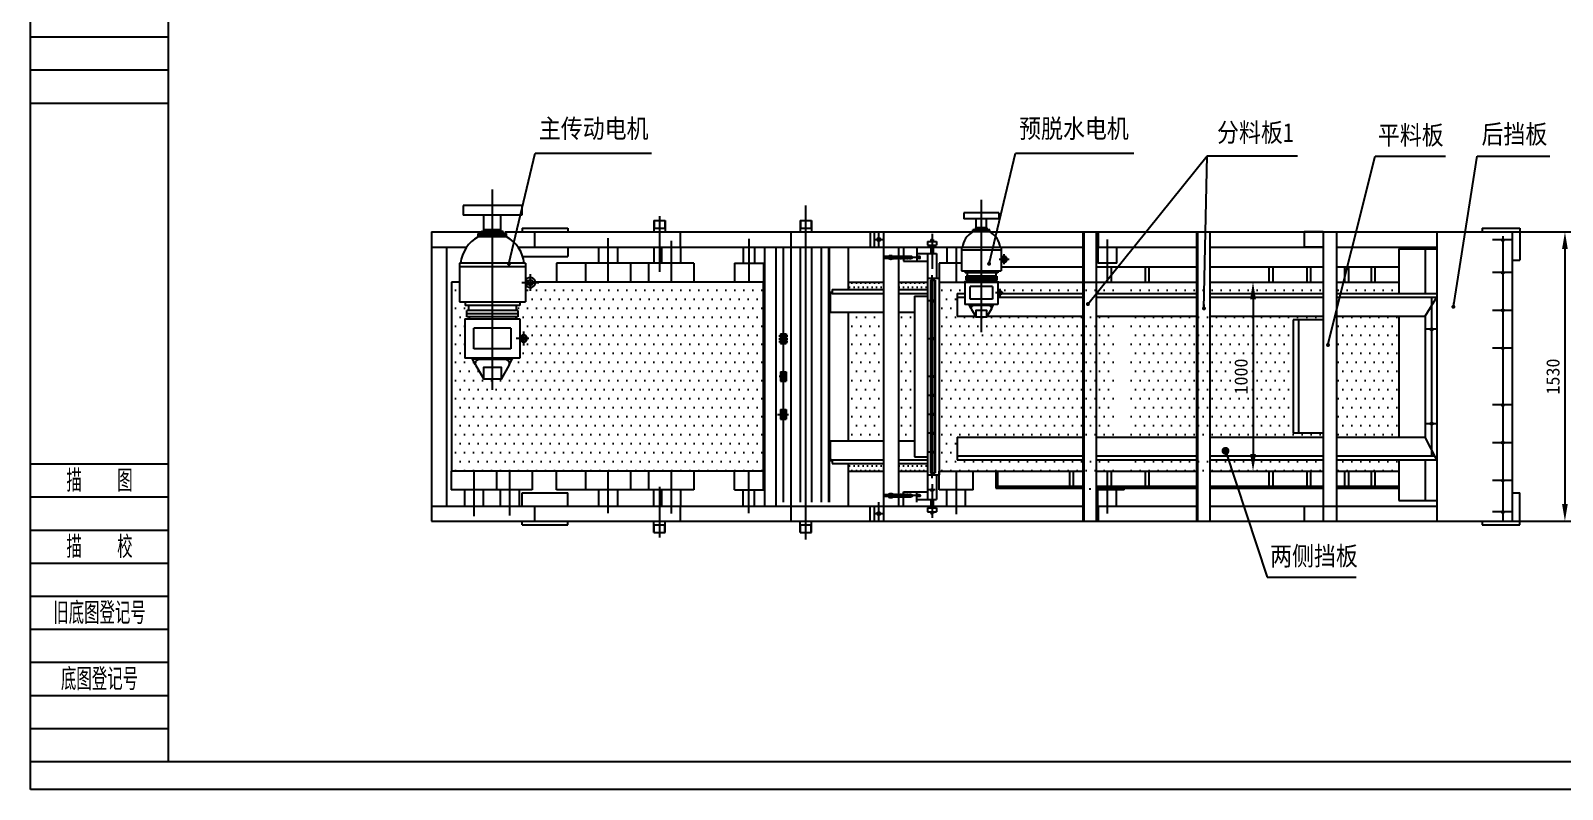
# Model space of a CAD drawing. Header units: millimetres. Extents: x 240259 to 493453, y 23078 to 57380.
# Drawn here: x 240259 to 248359, y 23078 to 27091 of the extents above; entities that cross this region are included whole.
import ezdxf
from ezdxf.enums import TextEntityAlignment as Align
from ezdxf.lldxf.tags import DXFTag

# ---------------------------------------------------------------- set-up
doc = ezdxf.new("R2010")
doc.units = ezdxf.units.MM
for name, color, linetype in [('3A', 6, 'GEN3A'), ('3中心线层', 1, 'CENTER'), ('4', 3, 'Continuous'), ('4虚线层', 6, 'DASHED'), ('6', 2, 'Continuous'), ('RAHM2', 1, 'Continuous'), ('RAHM3', 2, 'Continuous'), ('RAHM5', 7, 'Continuous'), ('TILE1', 5, 'Continuous')]:
    doc.layers.add(name, color=color, linetype=linetype)
doc.styles.add('66', font='仿宋_GB2312', dxfattribs={"width": 0.85})
doc.styles.add('HZ', font='geniso', dxfattribs={"width": 0.7, "bigfont": 'hztxt'})
tags = doc.linetypes.add('CENTER', pattern=[2, 1.25, -0.25, 0.25, -0.25]).pattern_tags.tags
tags[10:11] = [DXFTag(74, 4), DXFTag(75, 0), DXFTag(340, '0'), DXFTag(46, 1.0), DXFTag(50, 0.0), DXFTag(44, 0.0), DXFTag(45, 0.0)]
tags[8:9] = [DXFTag(74, 4), DXFTag(75, 0), DXFTag(340, '0'), DXFTag(46, 1.0), DXFTag(50, 0.0), DXFTag(44, 0.0), DXFTag(45, 0.0)]
tags[6:7] = [DXFTag(74, 4), DXFTag(75, 0), DXFTag(340, '0'), DXFTag(46, 1.0), DXFTag(50, 0.0), DXFTag(44, 0.0), DXFTag(45, 0.0)]
tags[4:5] = [DXFTag(74, 4), DXFTag(75, 0), DXFTag(340, '0'), DXFTag(46, 1.0), DXFTag(50, 0.0), DXFTag(44, 0.0), DXFTag(45, 0.0)]
tags = doc.linetypes.add('DASHED', pattern=[0.75, 0.5, -0.25]).pattern_tags.tags
tags[6:7] = [DXFTag(74, 4), DXFTag(75, 0), DXFTag(340, '0'), DXFTag(46, 1.0), DXFTag(50, 0.0), DXFTag(44, 0.0), DXFTag(45, 0.0)]
tags[4:5] = [DXFTag(74, 4), DXFTag(75, 0), DXFTag(340, '0'), DXFTag(46, 1.0), DXFTag(50, 0.0), DXFTag(44, 0.0), DXFTag(45, 0.0)]
tags = doc.linetypes.add('GEN3A', pattern=[3.75, 3, -0.75]).pattern_tags.tags
tags[6:7] = [DXFTag(74, 4), DXFTag(75, 0), DXFTag(340, '0'), DXFTag(46, 1.0), DXFTag(50, 0.0), DXFTag(44, 0.0), DXFTag(45, 0.0)]
tags[4:5] = [DXFTag(74, 4), DXFTag(75, 0), DXFTag(340, '0'), DXFTag(46, 1.0), DXFTag(50, 0.0), DXFTag(44, 0.0), DXFTag(45, 0.0)]
doc.dimstyles.new('GEN-ISO', dxfattribs={"dimscale": 7, "dimtxt": 8, "dimasz": 6, "dimexe": 3, "dimexo": 0, "dimgap": 3, "dimtad": 1, "dimdsep": 46, "dimtxsty": 'Standard', "dimcen": 0, "dimclrd": 256, "dimclre": 256, "dimclrt": 2, "dimadec": 0, "dimazin": 0, "dimtp": 0.1, "dimtm": 0.1, "dimtfac": 0.71, "dimtmove": 0, "dimatfit": 3, "dimfxl": 0, "dimtolj": 1, "dimtzin": 0, "dimarcsym": 0})
doc.dimstyles.new('GEN-ISO$7', dxfattribs={"dimscale": 7, "dimtxt": 8, "dimasz": 6, "dimexe": 3, "dimexo": 0, "dimgap": 3, "dimtad": 1, "dimdsep": 46, "dimtxsty": 'Standard', "dimcen": 0, "dimclrd": 256, "dimclre": 256, "dimclrt": 2, "dimadec": 0, "dimazin": 0, "dimtp": 0.1, "dimtm": 0.1, "dimtfac": 0.71, "dimtmove": 0, "dimatfit": 3, "dimldrblk": 'DOT', "dimfxl": 0, "dimtolj": 1, "dimtzin": 0, "dimarcsym": 0})

# ---------------------------------------------------------------- blocks, each defined once
blk = doc.blocks.new('3333333')
for p, q in [((129754, 11332), (129238, 11332)), ((129238, 11332), (129238, 11332)), ((129238, 11332), (129238, 11246)), ((129754, 11246), (129238, 11246)), ((129421, 11116), (129421, 11246)), ((129571, 11116), (129571, 11246)), ((129754, 11332), (129754, 11246)), ((129621, 11086), (129371, 11086)), ((129371, 11056), (129371, 11086)), ((129621, 11071), (129371, 11071)), ((129591, 11101), (129401, 11101)), ((129401, 11101), (129401, 11086)), ((129421, 11116), (129421, 11101)), ((129571, 11116), (129421, 11116)), ((129571, 11101), (129571, 11116)), ((129591, 11086), (129591, 11101)), ((129621, 11056), (129621, 11086)), ((129621, 11056), (129371, 11056)), ((129786, 10823), (129206, 10823)), ((129206, 10823), (129206, 10481)), ((129786, 10823), (129786, 10481)), ((129206, 10793), (129786, 10793)), ((129786, 10677), (129786, 10627)), ((129796, 10677), (129786, 10677)), ((129796, 10627), (129796, 10677)), ((129796, 10677), (129804, 10665)), ((129786, 10627), (129796, 10627)), ((129796, 10627), (129804, 10639)), ((129206, 10481), (129786, 10481)), ((129256, 10481), (129256, 10451)), ((129736, 10451), (129256, 10451)), ((129271, 10351), (129271, 10406)), ((129721, 10406), (129271, 10406)), ((129286, 10451), (129286, 10406)), ((129706, 10451), (129706, 10406)), ((129721, 10406), (129721, 10351)), ((129736, 10481), (129736, 10451)), ((129253, 10331), (129738, 10331)), ((129253, 10331), (129253, 9987)), ((129721, 10376), (129271, 10376)), ((129721, 10351), (129271, 10351)), ((129291, 10351), (129291, 10331)), ((129701, 10351), (129701, 10331)), ((129738, 10331), (129738, 9987)), ((129658, 10251), (129333, 10251)), ((129333, 10067), (129333, 10251)), ((129658, 10251), (129658, 10067)), ((129738, 10177), (129738, 10142)), ((129745, 10177), (129738, 10177)), ((129738, 10167), (129738, 10151)), ((129738, 10142), (129745, 10142)), ((129745, 10177), (129751, 10169)), ((129745, 10142), (129745, 10177)), ((129745, 10142), (129751, 10150)), ((129658, 10067), (129333, 10067)), ((129738, 9987), (129253, 9987)), ((129348, 9926), (129419, 9801)), ((129643, 9926), (129573, 9801))]:
    blk.add_line(p, q)
for points in [[(129321, 9977), (129321, 9987), (129671, 9987), (129671, 9977)], [(129419, 9801), (129419, 9906), (129573, 9906), (129573, 9801)]]:
    blk.add_lwpolyline(points, close=True)
for points in [[(129348, 9926), (129321, 9977)], [(129643, 9926), (129671, 9977)]]:
    blk.add_lwpolyline(points)
blk.add_lwpolyline([(129348, 9926), (129348, 9941, -0.414214), (129385, 9977), (129607, 9977, -0.414214), (129643, 9941), (129643, 9926)], format="xyb")
for centre, radius in [((129830, 10652), 24), ((129769, 10159), 17)]:
    blk.add_circle(centre, radius)
for centre, radius, start, end in [((129514, 10792), 300, 118.5644, 174.1616), ((129477, 10792), 300, 5.8384, 61.4356), ((129830, 10652), 44, 214.1502, 145.8498), ((129769, 10159), 31, 214.5929, 145.4071)]:
    blk.add_arc(centre, radius, start, end)
at = {"layer": '3中心线层', "ltscale": 200}
blk.add_line((129496, 9707), (129496, 11472), dxfattribs=at)
at = {"layer": '4'}
for p, q in [((129830, 10578), (129830, 10726)), ((129756, 10652), (129904, 10652)), ((129816, 10159), (129704, 10159)), ((129769, 10220), (129769, 10098))]:
    blk.add_line(p, q, dxfattribs=at)
blk = doc.blocks.new('GB-A3')
blk.add_line((25, 5), (0, 5))
blk.add_lwpolyline([(25, 5), (25, 292), (415, 292), (415, 5)], close=True)
at = {"layer": 'RAHM2'}
for p, q in [((25, 130.5), (0, 130.5)), ((25, 53), (0, 53)), ((25, 41), (0, 41)), ((25, 29), (0, 29)), ((25, 17), (0, 17)), ((25, 11), (0, 11))]:
    blk.add_line(p, q, dxfattribs=at)
at = {"layer": 'RAHM3'}
for p, q in [((25, 136.5), (0, 136.5)), ((25, 124.5), (0, 124.5)), ((25, 59), (0, 59)), ((25, 47), (0, 47)), ((25, 35), (0, 35)), ((25, 23), (0, 23))]:
    blk.add_line(p, q, dxfattribs=at)
at = {"layer": 'TILE1'}
blk.add_line((0, 0), (0, 297), dxfattribs=at)
blk.add_lwpolyline([(0, 297), (420, 297), (420, 0), (0, 0)], dxfattribs=at)
at = {"layer": 'RAHM2', "style": 'HZ', "width": 0.7}
for s, p in [('描    图', (12.5, 54)), ('描    校', (12.5, 42)), ('旧底图登记号', (12.5, 30)), ('底图登记号', (12.5, 18))]:
    blk.add_text(s, height=4, dxfattribs=at).set_placement(p, align=Align.CENTER)
at = {"layer": 'RAHM5', "style": 'HZ', "width": 0.7}
blk.add_attdef('GEN-TITLE-NR{8.15}', text='', height=7, rotation=180, dxfattribs=at).set_placement((54.84, 285.73), align=Align.MIDDLE)
blk = doc.blocks.new('*D1498')
at = {"layer": '4', "lineweight": -2, "transparency": 16777216}
for p, q in [((248094.3, 26026.4), (248428.8, 26026.4)), ((248372.8, 25935.4), (248372.8, 24587.4)), ((248094.3, 24496.4), (248428.8, 24496.4))]:
    blk.add_line(p, q, dxfattribs=at)
at = {"layer": '4', "transparency": 16777216}
for points in [[(248357.6, 25935.4), (248387.9, 25935.4), (248372.8, 26026.4)], [(248357.6, 24587.4), (248387.9, 24587.4), (248372.8, 24496.4)]]:
    blk.add_solid(points, dxfattribs=at)
at = {"layer": 'Defpoints', "color": 0, "transparency": 16777216}
for p in [(248094.3, 26026.4), (248094.3, 24496.4), (248372.8, 24496.4)]:
    blk.add_point(p, dxfattribs=at)
at = {"layer": '4', "color": 2, "transparency": 16777216, "insert": (248309.8, 25261.4), "char_height": 70, "attachment_point": 5, "rotation": 90, "bg_fill": 3, "box_fill_scale": 1.1, "bg_fill_color": 256, "bg_fill_true_color": 13158600, "bg_fill_transparency": 16166596}
blk.add_mtext('\\A1;1530', dxfattribs=at)
blk = doc.blocks.new('_Dot')
at = {"color": 0, "linetype": 'ByBlock', "lineweight": -2}
blk.add_line((-0.5, 0), (-1, 0), dxfattribs=at)
at = {"color": 0, "linetype": 'ByBlock', "const_width": 0.5}
blk.add_lwpolyline([(-0.25, 0, 1), (0.25, 0, 1)], format="xyb", close=True, dxfattribs=at)
blk = doc.blocks.new('*D1503')
at = {"layer": '4', "lineweight": -2, "transparency": 16777216}
for p, q in [((246557.6, 25761.4), (246779.4, 25761.4)), ((246723.4, 25670.4), (246723.4, 24852.4)), ((246557.6, 24761.4), (246779.4, 24761.4))]:
    blk.add_line(p, q, dxfattribs=at)
at = {"layer": '4', "transparency": 16777216}
for points in [[(246708.2, 25670.4), (246738.6, 25670.4), (246723.4, 25761.4)], [(246708.2, 24852.4), (246738.6, 24852.4), (246723.4, 24761.4)]]:
    blk.add_solid(points, dxfattribs=at)
at = {"layer": 'Defpoints', "color": 0, "transparency": 16777216}
for p in [(246557.6, 25761.4), (246557.6, 24761.4), (246723.4, 24761.4)]:
    blk.add_point(p, dxfattribs=at)
at = {"layer": '4', "color": 2, "transparency": 16777216, "insert": (246660.4, 25261.4), "char_height": 70, "attachment_point": 5, "rotation": 90, "bg_fill": 3, "box_fill_scale": 1.1, "bg_fill_color": 256, "bg_fill_true_color": 13158600, "bg_fill_transparency": 10677560}
blk.add_mtext('\\A1;1000', dxfattribs=at)

msp = doc.modelspace()

# ---------------------------------------------------------------- hatches: boundary and pattern name
at = {"layer": '6'}
h = msp.add_hatch(dxfattribs=at)
h.set_pattern_fill('DOTS', color=256, scale=30, style=0)
edge = h.paths.add_edge_path()
edge.add_line((244133.784, 25761.443), (242927.991, 25761.443))
edge.add_ellipse((242901.779, 25758.303), major_axis=(-18.668, 18.668), ratio=1, start_angle=225, end_angle=231.8309281, ccw=False)
edge.add_ellipse((242901.779, 25758.303), major_axis=(-18.668, 18.668), ratio=1, start_angle=135, end_angle=225, ccw=False)
edge.add_ellipse((242901.779, 25758.303), major_axis=(-18.668, 18.668), ratio=1, start_angle=79.1501548, end_angle=135, ccw=False)
edge.add_line((242879.931, 25743.483), (242875.379, 25743.483))
edge.add_line((242875.379, 25743.483), (242875.379, 25655.693))
edge.add_line((242875.379, 25655.693), (242845.379, 25655.693))
edge.add_line((242845.379, 25655.693), (242845.379, 25637.693))
edge.add_line((242845.379, 25637.693), (242827.379, 25637.693))
edge.add_line((242827.379, 25637.693), (242827.379, 25610.993))
edge.add_line((242827.379, 25610.993), (242836.379, 25610.993))
edge.add_line((242836.379, 25610.993), (242836.379, 25577.993))
edge.add_line((242836.379, 25577.993), (242824.379, 25577.993))
edge.add_line((242824.379, 25577.993), (242824.379, 25565.993))
edge.add_line((242824.379, 25565.993), (242846.879, 25565.993))
edge.add_line((242846.879, 25565.993), (242846.879, 25473.353))
edge.add_line((242846.879, 25473.353), (242850.167, 25473.353))
edge.add_ellipse((242865.479, 25462.793), major_axis=(13.152, 13.152), ratio=1, start_angle=405, end_angle=460.4070863, ccw=False)
edge.add_ellipse((242865.479, 25462.793), major_axis=(13.152, 13.152), ratio=1, start_angle=315, end_angle=405, ccw=False)
edge.add_ellipse((242865.479, 25462.793), major_axis=(13.152, 13.152), ratio=1, start_angle=225, end_angle=315, ccw=False)
edge.add_ellipse((242865.479, 25462.793), major_axis=(13.152, 13.152), ratio=1, start_angle=169.5929137, end_angle=225, ccw=False)
edge.add_line((242850.167, 25452.233), (242846.879, 25452.233))
edge.add_line((242846.879, 25452.233), (242846.879, 25359.593))
edge.add_line((242846.879, 25359.593), (242806.379, 25359.593))
edge.add_line((242806.379, 25359.593), (242806.379, 25353.593))
edge.add_line((242806.379, 25353.593), (242789.879, 25322.633))
edge.add_line((242789.879, 25322.633), (242747.579, 25247.633))
edge.add_line((242747.579, 25247.633), (242655.179, 25247.633))
edge.add_line((242655.179, 25247.633), (242612.879, 25322.633))
edge.add_line((242612.879, 25322.633), (242596.379, 25353.593))
edge.add_line((242596.379, 25353.593), (242596.379, 25359.593))
edge.add_line((242596.379, 25359.593), (242555.879, 25359.593))
edge.add_line((242555.879, 25359.593), (242555.879, 25565.993))
edge.add_line((242555.879, 25565.993), (242578.379, 25565.993))
edge.add_line((242578.379, 25565.993), (242578.379, 25577.993))
edge.add_line((242578.379, 25577.993), (242566.379, 25577.993))
edge.add_line((242566.379, 25577.993), (242566.379, 25610.993))
edge.add_line((242566.379, 25610.993), (242575.379, 25610.993))
edge.add_line((242575.379, 25610.993), (242575.379, 25637.693))
edge.add_line((242575.379, 25637.693), (242557.379, 25637.693))
edge.add_line((242557.379, 25637.693), (242557.379, 25655.693))
edge.add_line((242557.379, 25655.693), (242527.379, 25655.693))
edge.add_line((242527.379, 25655.693), (242527.379, 25761.443))
edge.add_line((242527.379, 25761.443), (242484.203, 25761.443))
edge.add_line((242484.203, 25761.443), (242484.203, 24761.443))
edge.add_line((242484.203, 24761.443), (244133.784, 24761.443))
edge.add_line((244133.784, 24761.443), (244133.784, 25761.443))
h.paths.add_polyline_path([(243033.892, 25168.11), (243033.892, 25354.777), (243117.892, 25354.777), (243117.892, 25168.11)], flags=24)
h = msp.add_hatch(dxfattribs=at)
h.set_pattern_fill('DOTS', color=256, scale=40, style=0)
h.paths.add_polyline_path([(244769.284, 25761.443), (244582.284, 25761.443), (244582.284, 25721.443), (244769.284, 25721.443)])
h.paths.add_polyline_path([(245002.855, 25761.443), (244849.284, 25761.443), (244849.284, 25721.443), (245002.855, 25721.443)])
h = msp.add_hatch(dxfattribs=at)
h.set_pattern_fill('DOTS', color=256, scale=30, style=0)
h.paths.add_polyline_path([(244769.284, 25761.443), (244582.284, 25761.443), (244582.284, 25721.443), (244769.284, 25721.443)])
h.paths.add_polyline_path([(245002.855, 25761.443), (244849.284, 25761.443), (244849.284, 25721.443), (245002.855, 25721.443)])
h = msp.add_hatch(dxfattribs=at)
h.set_pattern_fill('DOTS', color=256, scale=15, style=0)
h.set_pattern_definition([(0, (0, 50522.887), (11.90625, -23.8125), [0, -23.8125])])
h.paths.add_polyline_path([(244769.284, 25761.443), (244769.284, 25721.443), (244582.284, 25721.443), (244582.284, 25761.443)])
h.paths.add_polyline_path([(244849.284, 25721.443), (244849.284, 25761.443), (245002.855, 25761.443), (245002.855, 25721.443)])
h = msp.add_hatch(dxfattribs=at)
h.set_pattern_fill('DOTS', color=256, scale=30, style=0)
h.paths.add_polyline_path([(245318.149, 25581.443), (245314.616, 25575.179), (245259.176, 25575.179), (245255.642, 25581.443), (245159.284, 25581.443), (245159.284, 25701.443), (245199.596, 25701.443), (245199.596, 25761.443), (245064.471, 25761.443), (245064.471, 24761.443), (246004.284, 24761.443), (246004.284, 24821.443), (245159.284, 24821.443), (245159.284, 24941.443), (246004.284, 24941.443), (246004.284, 25581.443)])
h = msp.add_hatch(dxfattribs=at)
h.set_pattern_fill('DOTS', color=256, scale=30, style=0)
edge = h.paths.add_edge_path()
edge.add_line((246004.284, 25701.443), (246004.284, 25761.443))
edge.add_line((246004.284, 25761.443), (245583.697, 25761.443))
edge.add_line((245583.697, 25761.443), (245374.196, 25761.443))
edge.add_line((245374.196, 25761.443), (245374.196, 25710.611))
edge.add_line((245374.196, 25710.611), (245376.169, 25710.611))
edge.add_ellipse((245385.356, 25704.275), major_axis=(7.891, 7.891), ratio=1, start_angle=405, end_angle=460.4070863, ccw=False)
edge.add_ellipse((245385.356, 25704.275), major_axis=(7.891, 7.891), ratio=1, start_angle=315, end_angle=405, ccw=False)
edge.add_ellipse((245385.356, 25704.275), major_axis=(7.891, 7.891), ratio=1, start_angle=300.3027359, end_angle=315, ccw=False)
edge.add_line((245396.15, 25701.443), (246004.284, 25701.443))
h = msp.add_hatch(dxfattribs=at)
h.set_pattern_fill('DOTS', color=256, scale=30, style=0)
h.paths.add_polyline_path([(247164.284, 24941.443), (247494.284, 24941.443), (247494.284, 25581.443), (247164.284, 25581.443)])
h.paths.add_polyline_path([(246936.187, 25561.443), (247094.284, 25561.443), (247094.284, 25581.443), (246074.284, 25581.443), (246074.284, 24941.443), (247094.284, 24941.443), (247094.284, 24961.443), (246936.187, 24961.443)])
h.paths.add_polyline_path([(247094.284, 25701.443), (247094.284, 25761.443), (246074.284, 25761.443), (246074.284, 25701.443)])
h.paths.add_polyline_path([(247494.284, 25701.443), (247494.284, 25761.443), (247164.284, 25761.443), (247164.284, 25701.443)])
h.paths.add_polyline_path([(247164.284, 24821.443), (247164.284, 24761.443), (247494.284, 24761.443), (247494.284, 24821.443)])
h.paths.add_polyline_path([(246074.284, 24821.443), (246074.284, 24761.443), (247094.284, 24761.443), (247094.284, 24821.443)])
h.paths.add_polyline_path([(246592.33, 25144.777), (246592.33, 25378.11), (246697.33, 25378.11), (246697.33, 25144.777)], flags=24)
h = msp.add_hatch(dxfattribs=at)
h.set_pattern_fill('DOTS', color=256, scale=30, style=0)
h.paths.add_polyline_path([(244582.284, 24921.443), (244769.284, 24921.443), (244769.284, 25601.443), (244582.284, 25601.443)])
h.paths.add_polyline_path([(244849.284, 24921.443), (244934.082, 24921.443), (244934.082, 25601.443), (244849.284, 25601.443)])
h = msp.add_hatch(dxfattribs=at)
h.set_pattern_fill('DOTS', color=256, scale=15, style=0)
h.paths.add_polyline_path([(244769.284, 24761.443), (244769.284, 24801.443), (244582.284, 24801.443), (244582.284, 24761.443)])
h.paths.add_polyline_path([(244849.284, 24801.443), (244849.284, 24761.443), (245002.855, 24761.443), (245002.855, 24801.443)])

# ---------------------------------------------------------------- linework, layer by layer
for p, q in [((243554.738, 26086.443), (243614.738, 26086.443)), ((243554.738, 26086.443), (243554.738, 26026.443)), ((243614.738, 26086.443), (243614.738, 26026.443)), ((244329.284, 26086.443), (244389.284, 26086.443)), ((244329.284, 26086.443), (244329.284, 26026.443)), ((244329.284, 26086.443), (244329.284, 26026.443)), ((244389.284, 26086.443), (244389.284, 26026.443)), ((242379.284, 26026.443), (242644.379, 26026.443)), ((242379.284, 26026.443), (242379.284, 24496.443)), ((242766.379, 26026.443), (245240.86, 26026.443)), ((242859.284, 26046.443), (243099.284, 26046.443)), ((242859.284, 26046.443), (242859.284, 26026.443)), ((242924.284, 26026.443), (242924.284, 25946.443)), ((243099.284, 26046.443), (243099.284, 26026.443)), ((243554.738, 26046.443), (243614.738, 26046.443)), ((243694.284, 26026.443), (243694.284, 25946.443)), ((244279.284, 26026.443), (244279.284, 24496.443)), ((244329.284, 26046.443), (244389.284, 26046.443)), ((244699.284, 26026.443), (244699.284, 25946.443)), ((244719.284, 26026.443), (244719.284, 25946.443)), ((244769.284, 26026.443), (244769.284, 25961.443)), ((244769.284, 26026.443), (244769.284, 24496.443)), ((245332.932, 26026.443), (248094.284, 26026.443)), ((245824.284, 26026.443), (245824.284, 24496.443)), ((245894.284, 26026.443), (245894.284, 24496.443)), ((245904.284, 26026.443), (246004.284, 26026.443)), ((245904.284, 26026.443), (245904.284, 25946.443)), ((246424.284, 26026.443), (246424.284, 24496.443)), ((246494.284, 26026.443), (246494.284, 24496.443)), ((246994.284, 26026.443), (246994.284, 25946.443)), ((247094.284, 26026.443), (246994.284, 26026.443)), ((247094.284, 26026.443), (247094.284, 24496.443)), ((247164.284, 26026.443), (247164.284, 24496.443)), ((247694.568, 26026.443), (247694.568, 24496.443)), ((247934.284, 26046.443), (248134.284, 26046.443)), ((247934.284, 26046.443), (247934.284, 26026.443)), ((248094.284, 26026.443), (248094.284, 24496.443)), ((248134.284, 26046.443), (248134.284, 25876.443)), ((242379.284, 25946.443), (242565.417, 25946.443)), ((242459.284, 25946.443), (242459.284, 24576.443)), ((242837.34, 25946.443), (245020.176, 25946.443)), ((243099.284, 25946.443), (243099.284, 25896.443)), ((243262.284, 25946.443), (243262.284, 25861.443)), ((243362.284, 25946.443), (243362.284, 25861.443)), ((243554.738, 25946.443), (243554.738, 25861.443)), ((243596.284, 25946.443), (243596.284, 25861.443)), ((243696.284, 25946.443), (243696.284, 25861.443)), ((244027.284, 25946.443), (244027.284, 25861.443)), ((244087.284, 25946.443), (244087.284, 25861.443)), ((244139.284, 25946.443), (244139.284, 24576.443)), ((244199.284, 25946.443), (244199.284, 25761.443)), ((244199.284, 25946.443), (244199.284, 24576.443)), ((244482.284, 25946.443), (244482.284, 24596.443)), ((244582.284, 25941.443), (244582.284, 25721.443)), ((244849.284, 25946.443), (244849.284, 24576.443)), ((244875.794, 25946.443), (244875.794, 25896.443)), ((244945.076, 25946.443), (244945.076, 25871.443)), ((245002.855, 25976.443), (245049.784, 25976.443)), ((245002.855, 25976.443), (245002.855, 25956.443)), ((245002.855, 25956.443), (245049.784, 25956.443)), ((245020.176, 25986.443), (245032.176, 25986.443)), ((245020.176, 25986.443), (245020.176, 25976.443)), ((245020.176, 25956.443), (245020.176, 25911.443)), ((245032.176, 25986.443), (245032.176, 25976.443)), ((245032.176, 25956.443), (245032.176, 25911.443)), ((245032.176, 25946.443), (245186.484, 25946.443)), ((245049.784, 25976.443), (245049.784, 25956.443)), ((245103.584, 25946.443), (245103.584, 25861.443)), ((245387.307, 25946.443), (245829.284, 25946.443)), ((245894.284, 25946.443), (246004.284, 25946.443)), ((245902.084, 25947.389), (245902.084, 25861.443)), ((245904.284, 25946.443), (246429.284, 25946.443)), ((246002.084, 25946.443), (246003.697, 25946.443)), ((246002.084, 25946.443), (246002.084, 25861.443)), ((246494.284, 25946.443), (247094.284, 25946.443)), ((247094.284, 25946.443), (246994.284, 25946.443)), ((247164.284, 25946.443), (247694.568, 25946.443)), ((247494.284, 25936.443), (247494.284, 25701.443)), ((247494.284, 25936.443), (247694.568, 25936.443)), ((247633.991, 25936.443), (247633.991, 25701.443)), ((242862.071, 25896.443), (243099.284, 25896.443)), ((243526.786, 25861.443), (243039.784, 25861.443)), ((243039.784, 25861.443), (243039.784, 25761.443)), ((243192.786, 25861.443), (243192.786, 25761.443)), ((243431.784, 25861.443), (243431.784, 25761.443)), ((243765.784, 25861.443), (243526.786, 25861.443)), ((243526.786, 25861.443), (243526.786, 25761.443)), ((243765.784, 25861.443), (243765.784, 25761.443)), ((243981.303, 25861.443), (244134.303, 25861.443)), ((243981.303, 25861.443), (243981.303, 25761.443)), ((244134.303, 25861.443), (244134.303, 25761.443)), ((244875.794, 25886.443), (244875.794, 25871.443)), ((244875.794, 25871.443), (245002.855, 25871.443)), ((244945.076, 25911.443), (245049.784, 25911.443)), ((244960.087, 25896.443), (244945.076, 25896.443)), ((244960.087, 25886.443), (244945.076, 25886.443)), ((245002.855, 25911.443), (245002.855, 24611.443)), ((245049.784, 25911.443), (245049.784, 25781.443)), ((245182.496, 25861.443), (245064.471, 25861.443)), ((245064.471, 25861.443), (245064.471, 25761.443)), ((245391.296, 25841.443), (245829.284, 25841.443)), ((245894.284, 25841.443), (246429.284, 25841.443)), ((246003.697, 25861.443), (245902.084, 25861.443)), ((245952.812, 25841.443), (245952.812, 25761.443)), ((245972.812, 25841.443), (245972.812, 25761.443)), ((246152.812, 25841.443), (246152.812, 25761.443)), ((246172.812, 25841.443), (246172.812, 25761.443)), ((246494.284, 25841.443), (247093.697, 25841.443)), ((246807.812, 25841.443), (246807.812, 25761.443)), ((246827.812, 25841.443), (246827.812, 25761.443)), ((247007.812, 25841.443), (247007.812, 25761.443)), ((247027.812, 25841.443), (247027.812, 25761.443)), ((247164.284, 25841.443), (247494.284, 25841.443)), ((247207.812, 25841.443), (247207.812, 25761.443)), ((247227.812, 25841.443), (247227.812, 25761.443)), ((247347.812, 25841.443), (247347.812, 25761.443)), ((247367.812, 25841.443), (247367.812, 25761.443)), ((248094.284, 25876.443), (248134.284, 25876.443)), ((242484.203, 25761.443), (242484.203, 24761.443)), ((242527.379, 25761.443), (242484.203, 25761.443)), ((244133.784, 25761.443), (242927.991, 25761.443)), ((244133.784, 25761.443), (244133.784, 24761.443)), ((244582.284, 25761.443), (244769.284, 25761.443)), ((244849.284, 25761.443), (245002.855, 25761.443)), ((245002.855, 25781.443), (245064.471, 25781.443)), ((245017.659, 25771.443), (245042.855, 25771.443)), ((245017.659, 25771.443), (245017.659, 24751.443)), ((245037.659, 25771.443), (245037.659, 24751.443)), ((245042.855, 25771.443), (245042.855, 24751.443)), ((245064.471, 25781.443), (245064.471, 24741.443)), ((245064.471, 25761.443), (246003.697, 25761.443)), ((245583.697, 25761.443), (245829.284, 25761.443)), ((245894.284, 25761.443), (246429.284, 25761.443)), ((246494.284, 25761.443), (247093.697, 25761.443)), ((247164.284, 25761.443), (247494.284, 25761.443)), ((247494.284, 25761.443), (247494.284, 25701.443)), ((244487.284, 25691.443), (244487.284, 25601.443)), ((244487.284, 25601.443), (244487.284, 25691.443)), ((244492.284, 25706.443), (244497.284, 25706.443)), ((244497.284, 25721.443), (244769.284, 25721.443)), ((244497.284, 25721.443), (244497.284, 25701.443)), ((244497.284, 25701.443), (244769.284, 25701.443)), ((244849.284, 25721.443), (245002.855, 25721.443)), ((244849.284, 25701.443), (245002.855, 25701.443)), ((244934.082, 25686.443), (245002.855, 25686.443)), ((244934.082, 25686.443), (244934.082, 24836.443)), ((245159.284, 25701.443), (245199.596, 25701.443)), ((245159.284, 25701.443), (245159.284, 25581.443)), ((245159.284, 25681.443), (245199.596, 25681.443)), ((245374.196, 25681.443), (245829.284, 25681.443)), ((245396.15, 25701.443), (245829.284, 25701.443)), ((245583.697, 25681.443), (245593.201, 25681.443)), ((245894.284, 25701.443), (246429.284, 25701.443)), ((245894.284, 25681.443), (246429.284, 25681.443)), ((246494.284, 25701.443), (247093.697, 25701.443)), ((246494.284, 25681.443), (247093.697, 25681.443)), ((247164.284, 25701.443), (247694.568, 25701.443)), ((247164.284, 25681.443), (247694.568, 25681.443)), ((247633.991, 25581.443), (247694.568, 25681.443)), ((244482.284, 25601.443), (244769.284, 25601.443)), ((244582.284, 25601.443), (244582.284, 24921.443)), ((244849.284, 25601.443), (244934.082, 25601.443)), ((245159.284, 25581.443), (245255.642, 25581.443)), ((245318.149, 25581.443), (245829.284, 25581.443)), ((245894.284, 25581.443), (246429.284, 25581.443)), ((246494.284, 25581.443), (247093.697, 25581.443)), ((247094.284, 25561.443), (246936.187, 25561.443)), ((246936.187, 25561.443), (246936.187, 24961.443)), ((246964.455, 25561.443), (246964.455, 24961.443)), ((247164.284, 25581.443), (247633.991, 25581.443)), ((247494.284, 25581.443), (247494.284, 24941.443)), ((247633.991, 25581.443), (247633.991, 24941.443)), ((244230.284, 25486.443), (244230.284, 25436.443)), ((244248.284, 25486.443), (244248.284, 25436.443)), ((244230.284, 25286.443), (244230.284, 25236.443)), ((244248.284, 25286.443), (244248.284, 25236.443)), ((247094.284, 24961.443), (246936.187, 24961.443)), ((244482.284, 24921.443), (244769.284, 24921.443)), ((244487.284, 24921.443), (244487.284, 24831.443)), ((244849.284, 24921.443), (244934.082, 24921.443)), ((245159.284, 24941.443), (245829.284, 24941.443)), ((245159.284, 24941.443), (245159.284, 24821.443)), ((245894.284, 24941.443), (246429.284, 24941.443)), ((246494.284, 24941.443), (247094.284, 24941.443)), ((247164.284, 24941.443), (247633.991, 24941.443)), ((247694.568, 24821.443), (247633.991, 24941.443)), ((244492.284, 24816.443), (244497.284, 24816.443)), ((244497.284, 24821.443), (244769.284, 24821.443)), ((244497.284, 24821.443), (244497.284, 24801.443)), ((244497.284, 24801.443), (244769.284, 24801.443)), ((244582.284, 24801.443), (244582.284, 24576.443)), ((244849.284, 24821.443), (245002.855, 24821.443)), ((244849.284, 24801.443), (245002.855, 24801.443)), ((244934.082, 24836.443), (245002.855, 24836.443)), ((245159.284, 24841.443), (245829.284, 24841.443)), ((245159.284, 24821.443), (245829.284, 24821.443)), ((245894.284, 24841.443), (246429.284, 24841.443)), ((245894.284, 24821.443), (246429.284, 24821.443)), ((246494.284, 24841.443), (247094.284, 24841.443)), ((246494.284, 24821.443), (247094.284, 24821.443)), ((247164.284, 24841.443), (247684.472, 24841.443)), ((247164.284, 24821.443), (247694.568, 24821.443)), ((247494.284, 24821.443), (247494.284, 24606.443)), ((247633.991, 24821.443), (247633.991, 24606.443)), ((242483.786, 24761.443), (242483.786, 24661.443)), ((244133.784, 24761.443), (242484.203, 24761.443)), ((242722.784, 24761.443), (242722.784, 24661.443)), ((242911.784, 24761.443), (242911.784, 24661.443)), ((243039.784, 24661.443), (243039.784, 24761.443)), ((243192.786, 24761.443), (243192.786, 24661.443)), ((243431.784, 24761.443), (243431.784, 24661.443)), ((243526.786, 24761.443), (243526.786, 24661.443)), ((243765.784, 24761.443), (243765.784, 24661.443)), ((243981.303, 24661.443), (243981.303, 24761.443)), ((244134.303, 24661.443), (244134.303, 24761.443)), ((244199.284, 24761.443), (244199.284, 24576.443)), ((244582.284, 24761.443), (244769.284, 24761.443)), ((244849.284, 24761.443), (245002.855, 24761.443)), ((245002.855, 24741.443), (245064.471, 24741.443)), ((245017.659, 24751.443), (245042.855, 24751.443)), ((245049.784, 24741.443), (245049.784, 24611.443)), ((245064.471, 24761.443), (245829.284, 24761.443)), ((245064.471, 24661.443), (245064.471, 24761.443)), ((245242.697, 24661.443), (245242.696, 24761.443)), ((245362.812, 24761.443), (245362.812, 24671.443)), ((245372.812, 24761.443), (245372.812, 24681.443)), ((245752.812, 24761.443), (245752.812, 24681.443)), ((245772.812, 24761.443), (245772.812, 24681.443)), ((245894.284, 24761.443), (246429.284, 24761.443)), ((245952.812, 24761.443), (245952.812, 24681.443)), ((245972.812, 24761.443), (245972.812, 24681.443)), ((246152.812, 24761.443), (246152.812, 24681.443)), ((246172.812, 24761.443), (246172.812, 24681.443)), ((246494.284, 24761.443), (247094.284, 24761.443)), ((246807.812, 24761.443), (246807.812, 24681.443)), ((246827.812, 24761.443), (246827.812, 24681.443)), ((247007.812, 24761.443), (247007.812, 24681.443)), ((247027.812, 24761.443), (247027.812, 24681.443)), ((247164.284, 24761.443), (247494.284, 24761.443)), ((247207.812, 24761.443), (247207.812, 24681.443)), ((247227.812, 24761.443), (247227.812, 24681.443)), ((247347.812, 24761.443), (247347.812, 24681.443)), ((247367.812, 24761.443), (247367.812, 24681.443)), ((242722.784, 24661.443), (242483.786, 24661.443)), ((242553.284, 24661.443), (242553.284, 24576.443)), ((242653.284, 24661.443), (242653.284, 24576.443)), ((242911.784, 24661.443), (242672.786, 24661.443)), ((242742.284, 24661.443), (242742.284, 24576.443)), ((242842.284, 24661.443), (242842.284, 24576.443)), ((242859.284, 24646.443), (243099.284, 24646.443)), ((242859.284, 24576.443), (242859.284, 24646.443)), ((243526.786, 24661.443), (243039.784, 24661.443)), ((243099.284, 24576.443), (243099.284, 24646.443)), ((243431.784, 24661.443), (243192.786, 24661.443)), ((243262.284, 24661.443), (243262.284, 24576.443)), ((243362.284, 24661.443), (243362.284, 24576.443)), ((243765.784, 24661.443), (243526.786, 24661.443)), ((243554.738, 24576.443), (243554.738, 24661.443)), ((243596.284, 24661.443), (243596.284, 24576.443)), ((243696.284, 24661.443), (243696.284, 24576.443)), ((243981.303, 24661.443), (244134.303, 24661.443)), ((244027.284, 24576.443), (244027.284, 24661.443)), ((244087.284, 24576.443), (244087.284, 24661.443)), ((244875.794, 24651.443), (245002.855, 24651.443)), ((244875.794, 24636.443), (244875.794, 24651.443)), ((244875.794, 24576.443), (244875.794, 24626.443)), ((244939.784, 24651.443), (245002.855, 24651.443)), ((244945.076, 24596.443), (244945.076, 24651.443)), ((244960.087, 24636.443), (244945.076, 24636.443)), ((244960.087, 24626.443), (244945.076, 24626.443)), ((245242.697, 24661.443), (245064.471, 24661.443)), ((245103.584, 24576.443), (245103.584, 24661.443)), ((245203.584, 24576.443), (245203.584, 24661.443)), ((245362.812, 24681.443), (245503.697, 24681.443)), ((245362.812, 24681.443), (245829.284, 24681.443)), ((245362.812, 24671.443), (245829.284, 24671.443)), ((245583.697, 24681.443), (245829.284, 24681.443)), ((245862.971, 24661.443), (245862.971, 24671.443)), ((245894.284, 24681.443), (246429.284, 24681.443)), ((245894.284, 24681.443), (246003.697, 24681.443)), ((245894.284, 24671.443), (246429.284, 24671.443)), ((246041.197, 24661.443), (245894.284, 24661.443)), ((245902.084, 24576.443), (245902.084, 24661.443)), ((246002.084, 24576.443), (246002.084, 24661.443)), ((246041.197, 24661.443), (246041.197, 24671.443)), ((246074.284, 24681.443), (246429.284, 24681.443)), ((246494.284, 24681.443), (247094.284, 24681.443)), ((246494.284, 24681.443), (246508.697, 24681.443)), ((246494.284, 24671.443), (247094.284, 24671.443)), ((246673.697, 24681.443), (247094.284, 24681.443)), ((247164.284, 24681.443), (247494.284, 24681.443)), ((247164.284, 24681.443), (247494.284, 24681.443)), ((247164.284, 24671.443), (247494.284, 24671.443)), ((248094.284, 24646.443), (248134.284, 24646.443)), ((248134.284, 24476.443), (248134.284, 24646.443)), ((242379.284, 24576.443), (245020.176, 24576.443)), ((242924.284, 24576.443), (242924.284, 24496.443)), ((243694.284, 24576.443), (243694.284, 24496.443)), ((244699.284, 24496.443), (244699.284, 24576.443)), ((244719.284, 24576.443), (244719.284, 24496.443)), ((244769.284, 24581.443), (244769.284, 24496.443)), ((244945.076, 24611.443), (245049.784, 24611.443)), ((245002.855, 24566.443), (245002.855, 24546.443)), ((245002.855, 24566.443), (245049.784, 24566.443)), ((245002.855, 24546.443), (245049.784, 24546.443)), ((245020.176, 24611.443), (245020.176, 24566.443)), ((245020.176, 24546.443), (245020.176, 24536.443)), ((245032.176, 24611.443), (245032.176, 24566.443)), ((245032.176, 24576.443), (245829.284, 24576.443)), ((245032.176, 24546.443), (245032.176, 24536.443)), ((245049.784, 24566.443), (245049.784, 24546.443)), ((245894.284, 24576.443), (246429.284, 24576.443)), ((245904.284, 24576.443), (245904.284, 24496.443)), ((246494.284, 24576.443), (247694.568, 24576.443)), ((246994.284, 24576.443), (247094.284, 24576.443)), ((246994.284, 24576.443), (246994.284, 24496.443)), ((247494.284, 24606.443), (247694.568, 24606.443)), ((242379.284, 24496.443), (248094.284, 24496.443)), ((242859.284, 24476.443), (242859.284, 24496.443)), ((242859.284, 24476.443), (243099.284, 24476.443)), ((243099.284, 24476.443), (243099.284, 24496.443)), ((243554.738, 24436.443), (243554.738, 24496.443)), ((243554.738, 24476.443), (243614.738, 24476.443)), ((243614.738, 24436.443), (243614.738, 24496.443)), ((244329.284, 24436.443), (244329.284, 24496.443)), ((244329.284, 24436.443), (244329.284, 24496.443)), ((244329.284, 24476.443), (244389.284, 24476.443)), ((244389.284, 24436.443), (244389.284, 24496.443)), ((245020.176, 24536.443), (245032.176, 24536.443)), ((245904.284, 24496.443), (246004.284, 24496.443)), ((246994.284, 24496.443), (247094.284, 24496.443)), ((247934.284, 24496.443), (247934.284, 24476.443)), ((247934.284, 24476.443), (248134.284, 24476.443)), ((243554.738, 24436.443), (243614.738, 24436.443)), ((244329.284, 24436.443), (244389.284, 24436.443))]:
    msp.add_line(p, q)
for centre, radius in [((244744.284, 25986.443), 9), ((245025.785, 25661.443), 6), ((245025.785, 25461.443), 6), ((245025.785, 25261.443), 6), ((245025.785, 25261.443), 6), ((245025.785, 25261.443), 6), ((245025.785, 25161.443), 6), ((245025.785, 25061.443), 6), ((245025.785, 25061.443), 6), ((245025.785, 25061.443), 6), ((245025.785, 24961.443), 6), ((245025.785, 24861.443), 6), ((245025.785, 24861.443), 6), ((245025.785, 24861.443), 6), ((245025.785, 24661.443), 6), ((244744.284, 24536.443), 9)]:
    msp.add_circle(centre, radius)
for centre, start, end in [((244492.284, 25696.443), 90, 180), ((244497.284, 25691.443), 90, 180), ((244492.284, 24826.443), 180, 270), ((244497.284, 24831.443), 180, 270)]:
    msp.add_arc(centre, 10, start, end)
msp.add_ellipse((244960.087, 25891.443), major_axis=(0, -5), ratio=0.8, start_param=0, end_param=3.14159265)
at = {"extrusion": (0, 0, -1)}
msp.add_ellipse((244960.087, 24631.443), major_axis=(0, -5), ratio=0.8, start_param=3.14159265, end_param=6.28318531, dxfattribs=at)
at = {"layer": '3A', "ltscale": 10}
for p, q in [((245829.284, 26026.443), (245829.284, 24496.443)), ((246429.284, 26026.443), (246429.284, 24496.443)), ((244966.178, 25891.443), (244770.481, 25891.443)), ((244775.954, 25896.443), (244775.954, 25886.443)), ((244918.518, 25896.443), (244775.954, 25896.443)), ((244918.518, 25886.443), (244775.954, 25886.443)), ((244821.76, 25896.443), (244821.76, 25886.443)), ((244966.178, 24631.443), (244770.481, 24631.443)), ((244775.954, 24626.443), (244775.954, 24636.443)), ((244918.518, 24636.443), (244775.954, 24636.443)), ((244918.518, 24626.443), (244775.954, 24626.443)), ((244821.76, 24626.443), (244821.76, 24636.443))]:
    msp.add_line(p, q, dxfattribs=at)
for centre in [(244821.76, 25891.443), (244829.292, 25891.443), (244836.824, 25891.443), (244844.357, 25891.443), (244851.889, 25891.443), (244859.421, 25891.443), (244866.953, 25891.443), (244874.485, 25891.443), (244882.017, 25891.443), (244889.549, 25891.443), (244897.082, 25891.443), (244904.614, 25891.443), (244912.146, 25891.443), (244821.76, 24631.443), (244829.292, 24631.443), (244836.824, 24631.443), (244844.357, 24631.443), (244851.889, 24631.443), (244859.421, 24631.443), (244866.953, 24631.443), (244874.485, 24631.443), (244882.017, 24631.443), (244889.549, 24631.443), (244897.082, 24631.443), (244904.614, 24631.443), (244912.146, 24631.443)]:
    msp.add_circle(centre, 7.532, dxfattribs=at)
msp.add_ellipse((244807.771, 25891.443), major_axis=(-13.99, 0), ratio=0.73823472, dxfattribs=at)
msp.add_ellipse((244918.518, 25891.443), major_axis=(0, -5), ratio=0.8, start_param=0, end_param=3.14159265, dxfattribs=at)
at = {"layer": '3A', "ltscale": 10, "extrusion": (0, 0, -1)}
msp.add_ellipse((244807.771, 24631.443), major_axis=(-13.99, 0), ratio=0.73823472, dxfattribs=at)
msp.add_ellipse((244918.518, 24631.443), major_axis=(0, -5), ratio=0.8, start_param=3.14159265, end_param=6.28318531, dxfattribs=at)
at = {"layer": '3中心线层', "ltscale": 60}
for p, q in [((244359.284, 24398.478), (244359.284, 26165.463)), ((245286.896, 25496.307), (245286.896, 26196.547)), ((243584.738, 26109.172), (243584.738, 25815.342)), ((244744.284, 25946.443), (244744.284, 26026.443)), ((248044.284, 26004.164), (248044.284, 24496.443)), ((243312.284, 25992.942), (243312.284, 25761.443)), ((243646.284, 25978.379), (243646.284, 25761.443)), ((244057.284, 25990.465), (244057.284, 25761.443)), ((244719.284, 25986.443), (244769.284, 25986.443)), ((245153.584, 25946.443), (245153.584, 25761.443)), ((245952.084, 25985.858), (245952.084, 25761.443)), ((245025.785, 25796.759), (245025.785, 24724.155)), ((248094.284, 25811.443), (247990.284, 25811.443)), ((247667.381, 25681.443), (247667.381, 24841.443)), ((245042.855, 25661.443), (245002.855, 25661.443)), ((248094.284, 25611.443), (247990.284, 25611.443)), ((244216.374, 25476.443), (244262.712, 25476.443)), ((244216.374, 25461.443), (244262.712, 25461.443)), ((244216.374, 25446.443), (244262.712, 25446.443)), ((244225.749, 25476.443), (244252.879, 25476.443)), ((244226.121, 25446.443), (244253.157, 25446.443)), ((244230.284, 25486.443), (244230.284, 25436.443)), ((244248.284, 25486.443), (244248.284, 25436.443)), ((245042.855, 25461.443), (245002.855, 25461.443)), ((247694.568, 25511.443), (247633.706, 25511.443)), ((248094.284, 25411.443), (247990.284, 25411.443)), ((244225.749, 25276.443), (244252.879, 25276.443)), ((244230.284, 25286.443), (244230.284, 25236.443)), ((244248.284, 25286.443), (244248.284, 25236.443)), ((244258.859, 25261.443), (244218.498, 25261.443)), ((244226.121, 25246.443), (244253.157, 25246.443)), ((245042.855, 25261.443), (245002.855, 25261.443)), ((245042.855, 25261.443), (245002.855, 25261.443)), ((245042.855, 25261.443), (245002.855, 25261.443)), ((245042.855, 25161.443), (245002.855, 25161.443)), ((248094.284, 25111.443), (247990.284, 25111.443)), ((244208.958, 25061.443), (244266.316, 25061.443)), ((244225.749, 25076.443), (244252.879, 25076.443)), ((244226.121, 25046.443), (244253.157, 25046.443)), ((244230.284, 25086.443), (244230.284, 25036.443)), ((244248.284, 25086.443), (244248.284, 25036.443)), ((245042.855, 25061.443), (245002.855, 25061.443)), ((245042.855, 25061.443), (245002.855, 25061.443)), ((245042.855, 25061.443), (245002.855, 25061.443)), ((245042.855, 24961.443), (245002.855, 24961.443)), ((247694.568, 25011.443), (247633.706, 25011.443)), ((248094.284, 24911.443), (247990.284, 24911.443)), ((245042.855, 24861.443), (245002.855, 24861.443)), ((245042.855, 24861.443), (245002.855, 24861.443)), ((245042.855, 24861.443), (245002.855, 24861.443)), ((242603.284, 24761.443), (242603.284, 24521.924)), ((242792.284, 24761.443), (242792.284, 24526.11)), ((243312.284, 24761.443), (243312.284, 24538.37)), ((243646.284, 24761.443), (243646.284, 24536.621)), ((244057.284, 24539.478), (244057.284, 24761.443)), ((245153.584, 24761.443), (245153.584, 24532.491)), ((245952.084, 24761.443), (245952.084, 24536.289)), ((248094.284, 24711.443), (247990.284, 24711.443)), ((243584.738, 24677.666), (243584.738, 24410.313)), ((245042.855, 24661.443), (245002.855, 24661.443)), ((244744.284, 24496.443), (244744.284, 24596.443)), ((244719.284, 24536.443), (244769.284, 24536.443))]:
    msp.add_line(p, q, dxfattribs=at)
at = {"layer": '3中心线层'}
for p, q in [((245026.176, 26016.333), (245026.176, 25831.443)), ((245026.176, 24691.443), (245026.176, 24513.236))]:
    msp.add_line(p, q, dxfattribs=at)
at = {"layer": '4'}
for p, q in [((243556.738, 26086.443), (243556.738, 26046.443)), ((243612.738, 26086.443), (243612.738, 26046.443)), ((244331.284, 26086.443), (244331.284, 26046.443)), ((244387.284, 26086.443), (244387.284, 26046.443)), ((243556.738, 24436.443), (243556.738, 24476.443)), ((243612.738, 24436.443), (243612.738, 24476.443)), ((244331.284, 24436.443), (244331.284, 24476.443)), ((244387.284, 24436.443), (244387.284, 24476.443))]:
    msp.add_line(p, q, dxfattribs=at)
at = {"layer": '4虚线层', "ltscale": 100}
for p, q in [((244239.284, 25946.443), (244239.284, 24596.443)), ((244329.284, 25946.443), (244329.284, 24596.443)), ((244389.284, 25946.443), (244389.284, 24596.443)), ((244439.284, 25946.443), (244439.284, 24596.443)), ((244479.284, 25946.443), (244479.284, 24596.443)), ((244199.284, 25761.443), (244199.284, 24761.443)), ((244224.284, 25486.443), (244254.284, 25486.443)), ((244224.284, 25486.443), (244224.284, 25436.443)), ((244224.284, 25436.443), (244254.284, 25436.443)), ((244236.784, 25486.443), (244236.784, 25436.443)), ((244241.784, 25486.443), (244241.784, 25436.443)), ((244254.284, 25486.443), (244254.284, 25436.443)), ((244224.284, 25286.443), (244254.284, 25286.443)), ((244224.284, 25286.443), (244224.284, 25236.443)), ((244236.784, 25286.443), (244236.784, 25236.443)), ((244241.784, 25286.443), (244241.784, 25236.443)), ((244254.284, 25286.443), (244254.284, 25236.443)), ((244224.284, 25236.443), (244254.284, 25236.443)), ((244224.284, 25086.443), (244254.284, 25086.443)), ((244224.284, 25086.443), (244224.284, 25036.443)), ((244224.284, 25036.443), (244254.284, 25036.443)), ((244236.784, 25086.443), (244236.784, 25036.443)), ((244241.784, 25086.443), (244241.784, 25036.443)), ((244254.284, 25086.443), (244254.284, 25036.443))]:
    msp.add_line(p, q, dxfattribs=at)
for centre in [(244230.284, 25476.443), (244230.284, 25446.443), (244248.284, 25476.443), (244248.284, 25446.443), (244230.284, 25276.443), (244248.284, 25276.443), (244230.284, 25246.443), (244248.284, 25246.443), (244230.284, 25076.443), (244230.284, 25046.443), (244248.284, 25076.443), (244248.284, 25046.443)]:
    msp.add_circle(centre, 3, dxfattribs=at)
at = {"layer": '6'}
for centre in [(248044.284, 25983.92), (248044.284, 25811.443), (248044.284, 25611.443), (247667.381, 25511.443), (248044.284, 25411.443), (248044.284, 25111.443), (247667.381, 25011.443), (248044.284, 24911.443), (248044.284, 24711.443), (248044.284, 24545.404)]:
    msp.add_circle(centre, 6, dxfattribs=at)

# ---------------------------------------------------------------- block references
for name, p, xscale, yscale, zscale in [('GB-A3', (240259.423, 23077.6), 29.14738421740185, 29.14738421760057, 29.14738421760001), ('3333333', (165003.833, 19367.214), 0.6000000000058208, 0.6000000000003638, 0.6), ('3333333', (198668.369, 22046.927), 0.3600000000005821, 0.3599999999987631, 0.3600000000005821)]:
    msp.add_blockref(name, p, dxfattribs=dict(xscale=xscale, yscale=yscale, zscale=zscale))

# ---------------------------------------------------------------- texts
at = {"layer": '6', "char_height": 100, "width": 3637.17808, "attachment_point": 1, "style": '66'}
for s, insert in [('主传动电机', (242947.238, 26623.214)), ('预脱水电机', (245486.457, 26623.214)), ('分料板1', (246533.256, 26602.645)), ('平料板', (247383.67, 26588.569)), ('后挡板', (247931.779, 26593.516)), ('两侧挡板', (246813.8, 24362.109))]:
    msp.add_mtext(s, dxfattribs=dict(at, insert=insert))

# ---------------------------------------------------------------- leaders
at = {"layer": '4'}
for points, override in [([(242788.604, 25857.887), (242928.199, 26442.604), (243542.999, 26442.604)], {"dimasz": 3, "dimtad": 0}), ([(245327.823, 25857.887), (245467.417, 26442.604), (246092.263, 26442.604)], {"dimasz": 3, "dimtad": 0}), ([(245850.051, 25644.635), (246481.496, 26428)], {"dimasz": 3, "dimtad": 0}), ([(246464.064, 25621.513), (246481.496, 26428), (246959.054, 26428)], {"dimasz": 3, "dimtad": 0}), ([(247119.879, 25428.595), (247368.59, 26427.025), (247740.423, 26427.025)], {"dimasz": 3, "dimtad": 0}), ([(246577.909, 24868.003), (246798.721, 24200.564), (247269.681, 24200.564)], {"dimgap": 3, "dimtad": 0})]:
    msp.add_leader(points, dimstyle='GEN-ISO$7', override=override, dxfattribs=at)

# ---------------------------------------------------------------- next in the draw order: dimensions: what is measured, and where the dimension line sits
for base, p1, p2, picture, middle in [((248372.772, 24496.443), (248094.284, 26026.443), (248094.284, 24496.443), '*D1498', (248309.772, 25261.443)), ((246723.415, 24761.443), (246557.634, 25761.443), (246557.634, 24761.443), '*D1503', (246660.415, 25261.443))]:
    dim = msp.add_linear_dim(base=base, p1=p1, p2=p2, angle=90, dimstyle='GEN-ISO', override={"dimtxt": 10, "dimasz": 13, "dimexe": 8, "dimgap": 4}, dxfattribs=at)
    dim.commit()
    dim.dimension.update_dxf_attribs({"geometry": picture, "text_midpoint": middle})

# ---------------------------------------------------------------- next in the draw order: linework, layer by layer
at = {"layer": '3中心线层', "ltscale": 60}
for p, q in [((248094.284, 25983.92), (247990.284, 25983.92)), ((248094.284, 24545.404), (247990.284, 24545.404))]:
    msp.add_line(p, q, dxfattribs=at)

# ---------------------------------------------------------------- next in the draw order: leaders
at = {"layer": '4'}
msp.add_leader([(247782.885, 25630.443), (247908.266, 26427.366), (248292.707, 26427.366)], dimstyle='GEN-ISO$7', override={"dimasz": 3, "dimtad": 0}, dxfattribs=at)

doc.saveas('drawing.dxf')
